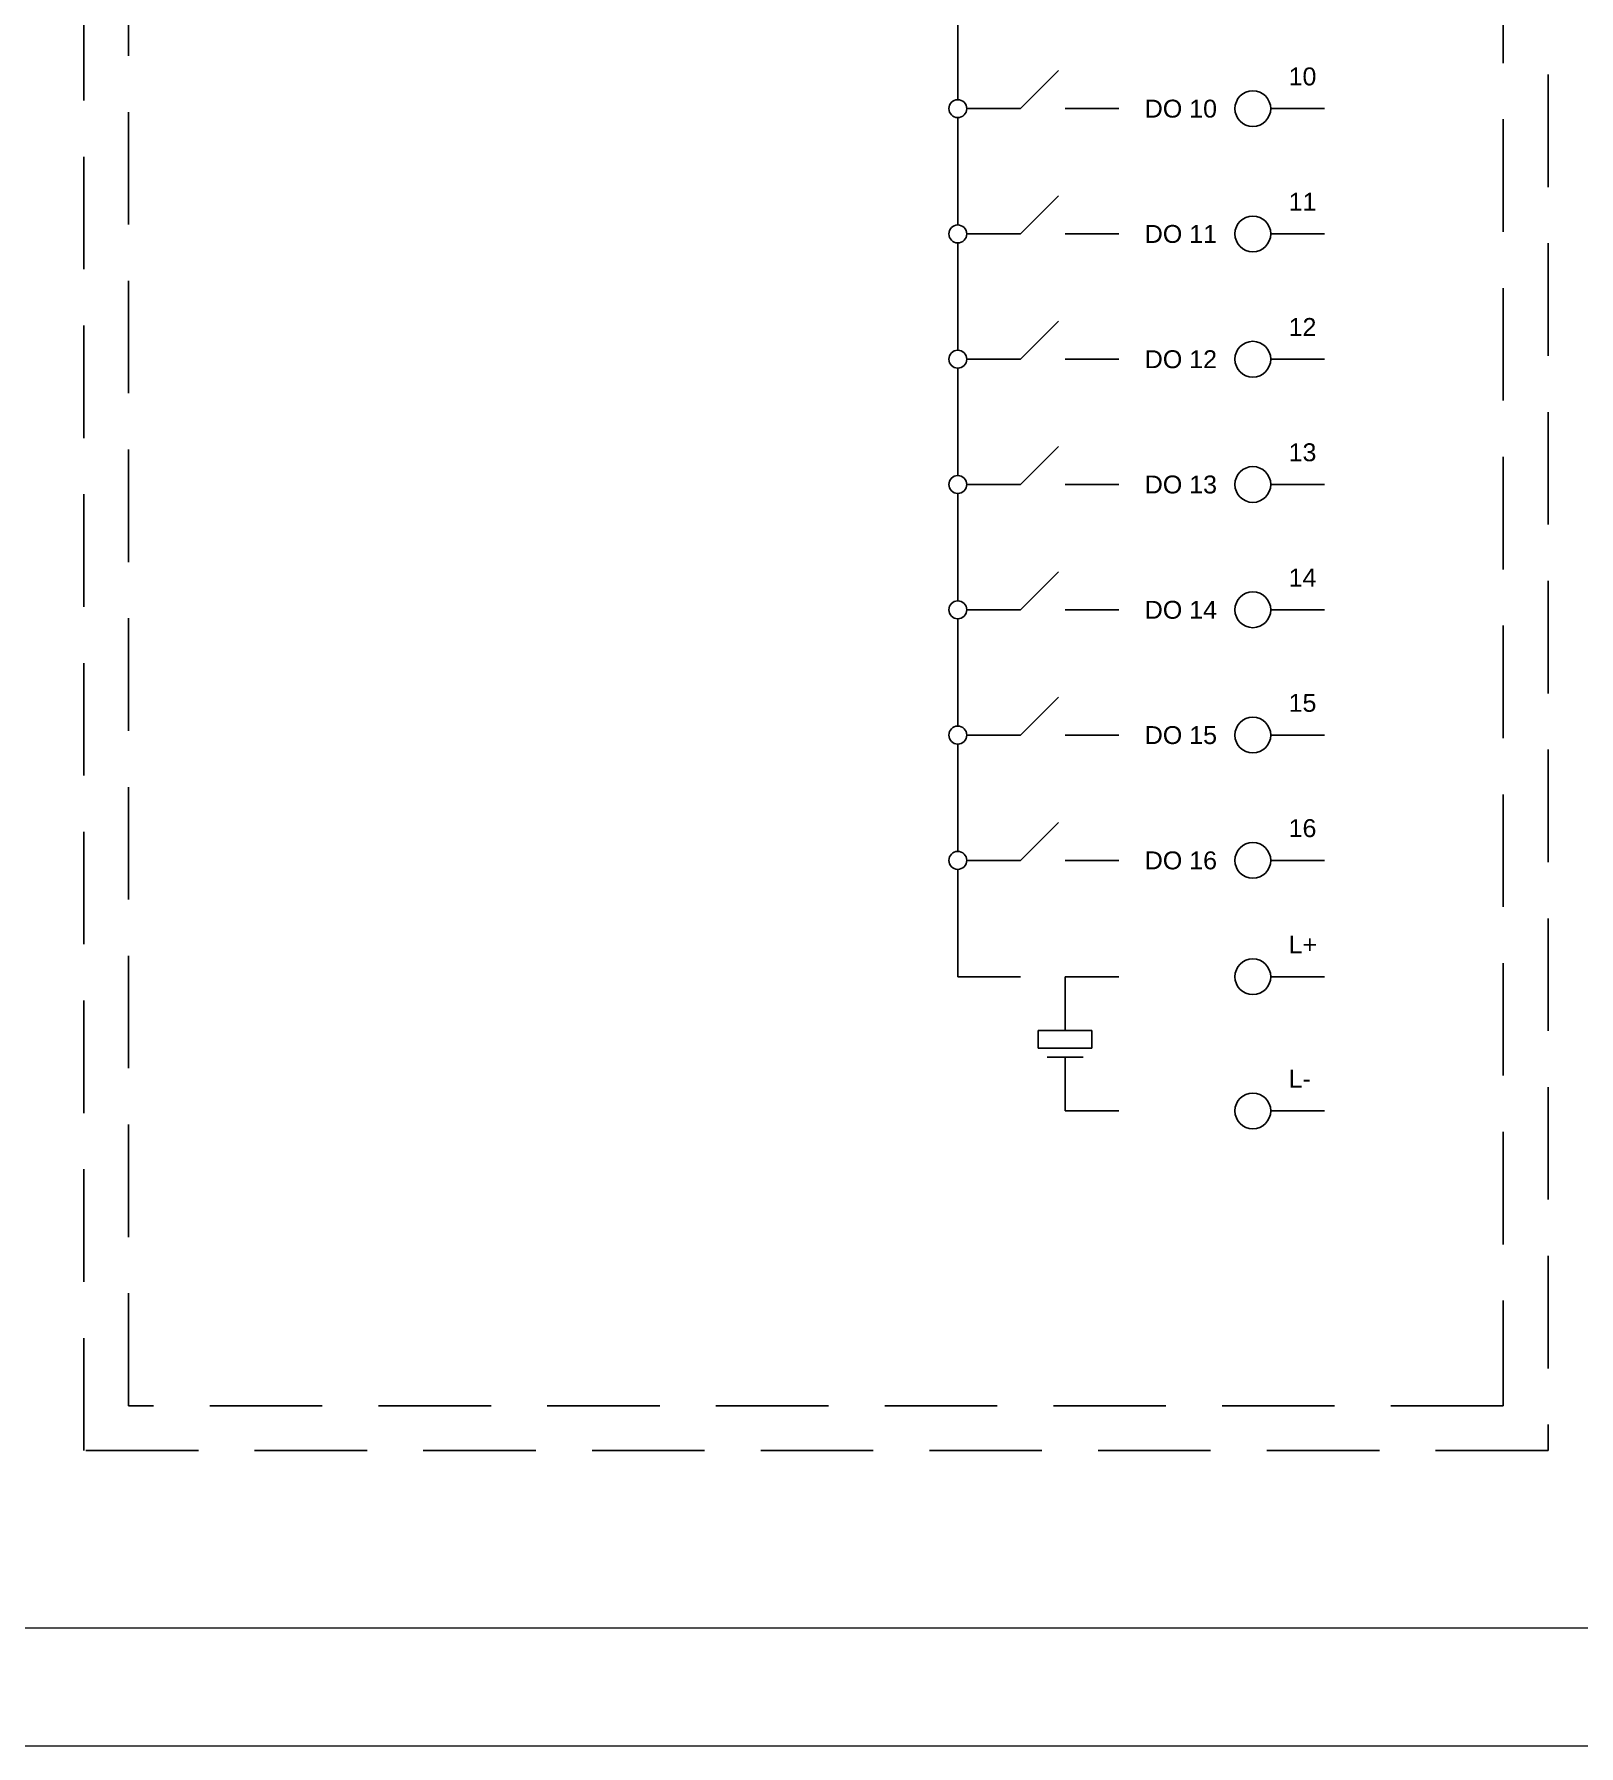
# Model space of a CAD drawing. Header units: centimetres. Extents: x 61 to 574780, y 25 to 618721.
# Drawn here: x 343184 to 386783, y 415805 to 464107 of the extents above; entities that cross this region are included whole.
import ezdxf
from ezdxf.enums import TextEntityAlignment as Align

# ---------------------------------------------------------------- set-up
doc = ezdxf.new("R2010")
doc.units = ezdxf.units.CM
doc.header["$LTSCALE"] = 25.4
doc.linetypes.add('HIDDEN', pattern=[0.375, 0.25, -0.125])
doc.layers.add('Etiket-Line-L', color=7, linetype='Continuous')
doc.layers.add('EtIket-Line-S', color=2, linetype='Continuous')
doc.styles.get("Standard").update_dxf_attribs({"font": 'Arial.ttf', "height": 25.4})

# ---------------------------------------------------------------- blocks, each defined once
blk = doc.blocks.new('x5 Out Line')
at = {"lineweight": 15}
blk.add_lwpolyline([(395.8, 9.65), (395.8, 277.06), (9.65, 277.06), (9.65, 9.65)], close=True, dxfattribs=at)
at = {"layer": 'EtIket-Line-S', "lineweight": 9, "ltscale": 0.5}
blk.add_lwpolyline([(0, 0), (405.45, 0), (405.45, 286.71), (0, 286.71)], close=True, dxfattribs=at)

msp = doc.modelspace()

# ---------------------------------------------------------------- linework, layer by layer
at = {"ltscale": 500}
for p, q in [((369254, 465290), (369254, 462260)), ((371022, 462007), (372093, 463079)), ((369507, 462007), (371022, 462007)), ((372285, 462007), (373800, 462007)), ((369254, 461755), (369254, 458724)), ((371022, 458471), (372093, 459543)), ((369507, 458471), (371022, 458471)), ((372285, 458471), (373800, 458471)), ((369254, 458219), (369254, 455188)), ((371022, 454936), (372093, 456007)), ((369254, 454683), (369254, 451652)), ((369507, 454936), (371022, 454936)), ((372285, 454936), (373800, 454936)), ((371022, 451400), (372093, 452471)), ((369254, 451147), (369254, 448117)), ((369507, 451400), (371022, 451400)), ((372285, 451400), (373800, 451400)), ((371022, 447864), (372093, 448935)), ((369507, 447864), (371022, 447864)), ((372285, 447864), (373800, 447864)), ((369254, 447611), (369254, 444581)), ((371022, 444328), (372093, 445400)), ((369254, 444076), (369254, 441045)), ((369507, 444328), (371022, 444328)), ((372285, 444328), (373800, 444328)), ((371022, 440792), (372093, 441864)), ((369254, 440540), (369254, 437509)), ((369507, 440792), (371022, 440792)), ((372285, 440792), (373800, 440792)), ((369254, 437509), (371022, 437509)), ((372285, 437509), (373800, 437509)), ((372285, 437509), (372285, 435994)), ((371527, 435994), (373042, 435994)), ((371527, 435994), (371527, 435494)), ((373042, 435494), (373042, 435994)), ((371527, 435494), (373042, 435494)), ((371780, 435236), (372790, 435236)), ((372285, 435236), (372285, 433721)), ((372285, 433721), (373800, 433721))]:
    msp.add_line(p, q, dxfattribs=at)
at = {"color": 6, "ltscale": 500}
for p, q in [((378087, 462007), (379602, 462007)), ((378087, 458471), (379602, 458471)), ((378087, 454936), (379602, 454936)), ((378087, 451400), (379602, 451400)), ((378087, 447864), (379602, 447864)), ((378087, 444328), (379602, 444328)), ((378087, 440792), (379602, 440792)), ((378087, 437509), (379602, 437509)), ((378087, 433721), (379602, 433721))]:
    msp.add_line(p, q, dxfattribs=at)
at = {"linetype": 'HIDDEN', "ltscale": 500}
msp.add_lwpolyline([(344584, 505831), (385916, 505831), (385916, 424136), (344584, 424136)], close=True, dxfattribs=at)
at = {"color": 6, "linetype": 'HIDDEN', "ltscale": 500}
msp.add_lwpolyline([(345846, 504568), (384653, 504568), (384653, 425399), (345846, 425399)], close=True, dxfattribs=at)
at = {"ltscale": 500}
for centre in [(369254, 462007), (369254, 458471), (369254, 454936), (369254, 451400), (369254, 447864), (369254, 444328), (369254, 440792)]:
    msp.add_circle(centre, 253, dxfattribs=at)
at = {"color": 6, "ltscale": 500}
for centre in [(377582, 462007), (377582, 458471), (377582, 454936), (377582, 451400), (377582, 447864), (377582, 444328), (377582, 440792), (377582, 437509), (377582, 433721)]:
    msp.add_circle(centre, 505, dxfattribs=at)

# ---------------------------------------------------------------- block references
at = {"layer": 'Etiket-Line-L', "lineweight": 0, "xscale": 345.057685819875, "yscale": 345.057685819875, "zscale": 345.057685819875}
msp.add_blockref('x5 Out Line', (289920, 415805), dxfattribs=at)

# ---------------------------------------------------------------- texts
at = {"ltscale": 500}
for s, p in [('10', (378592, 462512)), ('11', (378592, 458976)), ('12', (378592, 455441)), ('13', (378592, 451905)), ('14', (378592, 448369)), ('15', (378592, 444833)), ('16', (378592, 441298)), ('L+', (378592, 438014)), ('L-', (378592, 434226))]:
    msp.add_text(s, height=505.1, dxfattribs=at).set_placement(p, align=Align.BOTTOM_LEFT)
for s, p in [('DO 10', (376571, 462007)), ('DO 11', (376571, 458471)), ('DO 12', (376571, 454936)), ('DO 13', (376571, 451400)), ('DO 14', (376571, 447864)), ('DO 15', (376571, 444328)), ('DO 16', (376571, 440792))]:
    msp.add_text(s, height=505.1, dxfattribs=at).set_placement(p, align=Align.MIDDLE_RIGHT)

doc.saveas('drawing.dxf')
